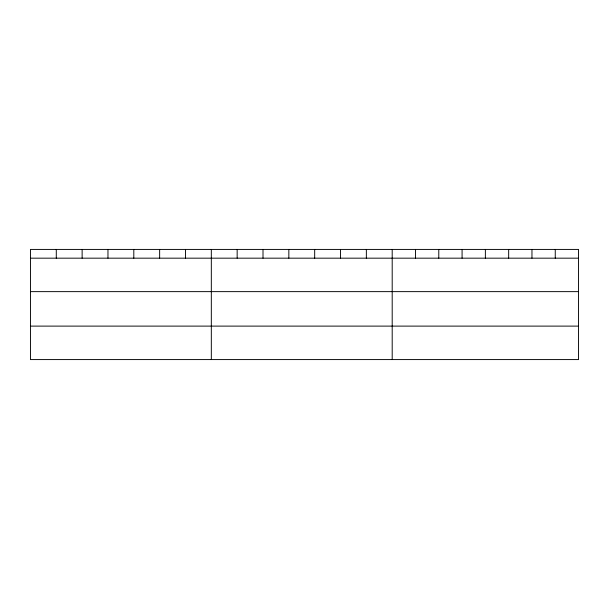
<?xml version="1.0" encoding="UTF-8"?>
<svg xmlns="http://www.w3.org/2000/svg" width="609" height="609" viewBox="0 0 609 609"><rect width="100%" height="100%" fill="white"/><g stroke="black" fill="none" stroke-linecap="round" stroke-linejoin="round"><path stroke-width="0.91" d="M578.55 291.635L578.55 249.424L30.45 249.424L30.45 359.576L578.55 359.576L578.55 291.635L30.45 291.635M30.45 258.17L578.55 258.17M30.45 326.112L578.55 326.112M555.256 249.424L555.256 258.17M531.962 249.424L531.962 258.17M508.667 249.424L508.667 258.17M485.373 249.424L485.373 258.17M462.079 249.424L462.079 258.17M438.784 249.424L438.784 258.17M415.49 249.424L415.49 258.17M392.196 249.424L392.196 359.576M366.359 249.424L366.359 258.17M340.515 249.424L340.515 258.17M314.678 249.424L314.678 258.17M288.841 249.424L288.841 258.17M263.004 249.424L263.004 258.17M237.16 249.424L237.16 258.17M211.323 249.424L211.323 359.576M185.486 249.424L185.486 258.17M159.642 249.424L159.642 258.17M133.805 249.424L133.805 258.17M107.968 249.424L107.968 258.17M82.131 249.424L82.131 258.17M56.287 249.424L56.287 258.17"/></g></svg>
